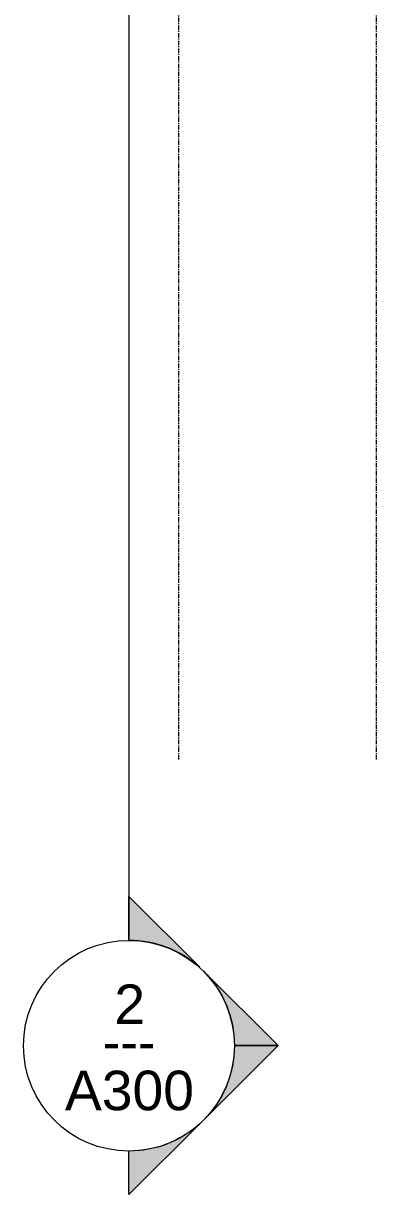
# Model space of a CAD drawing. Header units: inches. Extents: x 12491 to 13453, y 1800 to 2543.
# Drawn here: x 12764.9 to 12805.1, y 1800.4 to 1933.8 of the extents above; entities that cross this region are included whole.
import ezdxf

# ---------------------------------------------------------------- set-up
doc = ezdxf.new("R2010")
doc.units = ezdxf.units.IN
doc.header["$MEASUREMENT"] = 0
doc.linetypes.add('Grid Line 1_2_', pattern=[0.875, 0.5, -0.125, 0.125, -0.125])
doc.layers.add('G-ANNO-SYMB', color=111, linetype='Continuous', lineweight=9)
doc.layers.add('S-GRID-1', color=1, linetype='Grid Line 1_2_', lineweight=9)
doc.styles.add('Arial', font='arial.ttf', dxfattribs={"height": 4.5})
doc.styles.add('Century Gothic', font='ufonts.com_century-gothic.ttf', dxfattribs={"height": 4.5})

# ---------------------------------------------------------------- blocks, each defined once
blk = doc.blocks.new('Section - Section Head - Filled-22785-FLOOR PLAN - ROOF _SUPERIMPOSED OVER 1ST FLOOR_')
at = {"layer": 'G-ANNO-SYMB'}
h = blk.add_hatch(color=256, dxfattribs=at)
edge = h.paths.add_edge_path(flags=0)
edge.add_line((-0.4268, 0.1768), (-0.25, 0.3536))
edge.add_line((-0.25, 0.3536), (-0.25, 0.25))
edge.add_arc((-0.25, 0), 0.25, 90, 135)
h = blk.add_hatch(color=256, dxfattribs=at)
edge = h.paths.add_edge_path(flags=0)
edge.add_arc((-0.25, 0), 0.25, 45, 90)
edge.add_line((-0.25, 0.25), (-0.25, 0.3536))
edge.add_line((-0.25, 0.3536), (-0.0732, 0.1768))
h = blk.add_hatch(color=256, dxfattribs=at)
edge = h.paths.add_edge_path(flags=0)
edge.add_arc((-0.25, 0), 0.2503, 137.9216, 180)
edge.add_line((-0.5003, 0), (-0.6036, 0))
edge.add_line((-0.6036, 0), (-0.4358, 0.1678))
h = blk.add_hatch(color=256, dxfattribs=at)
edge = h.paths.add_edge_path(flags=0)
edge.add_line((-0.0642, 0.1678), (0.1036, 0))
edge.add_line((0.1036, 0), (0.0003, 0))
edge.add_arc((-0.25, 0), 0.2503, 0, 42.0784)
for p, q in [((-0.25, 0.3536), (-0.4268, 0.1768)), ((-0.25, 0.25), (-0.25, 0.3536)), ((-0.0732, 0.1768), (-0.25, 0.3536)), ((-0.25, 0.3536), (-0.25, 0.25)), ((-0.4358, 0.1678), (-0.6036, 0)), ((0.1036, 0), (-0.0642, 0.1678)), ((-0.6036, 0), (-0.5003, 0)), ((0.0003, 0), (0.1036, 0))]:
    blk.add_line(p, q, dxfattribs=at)
for centre, radius, start, end in [((-0.2503, 0), 0.25, 360, 180), ((-0.25, 0), 0.25, 90, 135), ((-0.25, 0), 0.25, 45, 90), ((-0.25, 0), 0.2503, 137.9216, 180), ((-0.25, 0), 0.2503, 0, 42.0784), ((-0.2503, 0), 0.25, 180, 360)]:
    blk.add_arc(centre, radius, start, end, dxfattribs=at)

msp = doc.modelspace()

# ---------------------------------------------------------------- linework, layer by layer
at = {"layer": 'G-ANNO-SYMB'}
msp.add_line((12776.89, 2495.47), (12776.89, 1829.36), dxfattribs=at)
at = {"layer": 'S-GRID-1'}
for p, q in [((12782.56, 1849.93), (12782.56, 2518.33)), ((12805.06, 1849.93), (12805.06, 2518.33))]:
    msp.add_line(p, q, dxfattribs=at)

# ---------------------------------------------------------------- block references
at = {"layer": 'G-ANNO-SYMB', "extrusion": (0, 0, -1), "xscale": 47.99999999999997, "yscale": 47.99999999999997, "zscale": 47.99999999999997, "rotation": 90.00000000000034}
msp.add_blockref('Section - Section Head - Filled-22785-FLOOR PLAN - ROOF _SUPERIMPOSED OVER 1ST FLOOR_', (-12776.89, 1829.36), dxfattribs=at)

# ---------------------------------------------------------------- texts
at = {"layer": 'G-ANNO-SYMB', "char_height": 4.5, "attachment_point": 1}
for s, insert, width, style in [('2', (12775.23, 1824.32), 4.242, 'Arial'), ('---', (12773.9, 1820.06), 7.7265, 'Century Gothic'), ('A300', (12769.61, 1814.5), 17.877, 'Arial')]:
    msp.add_mtext(s, dxfattribs=dict(at, insert=insert, width=width, style=style))

doc.saveas('drawing.dxf')
